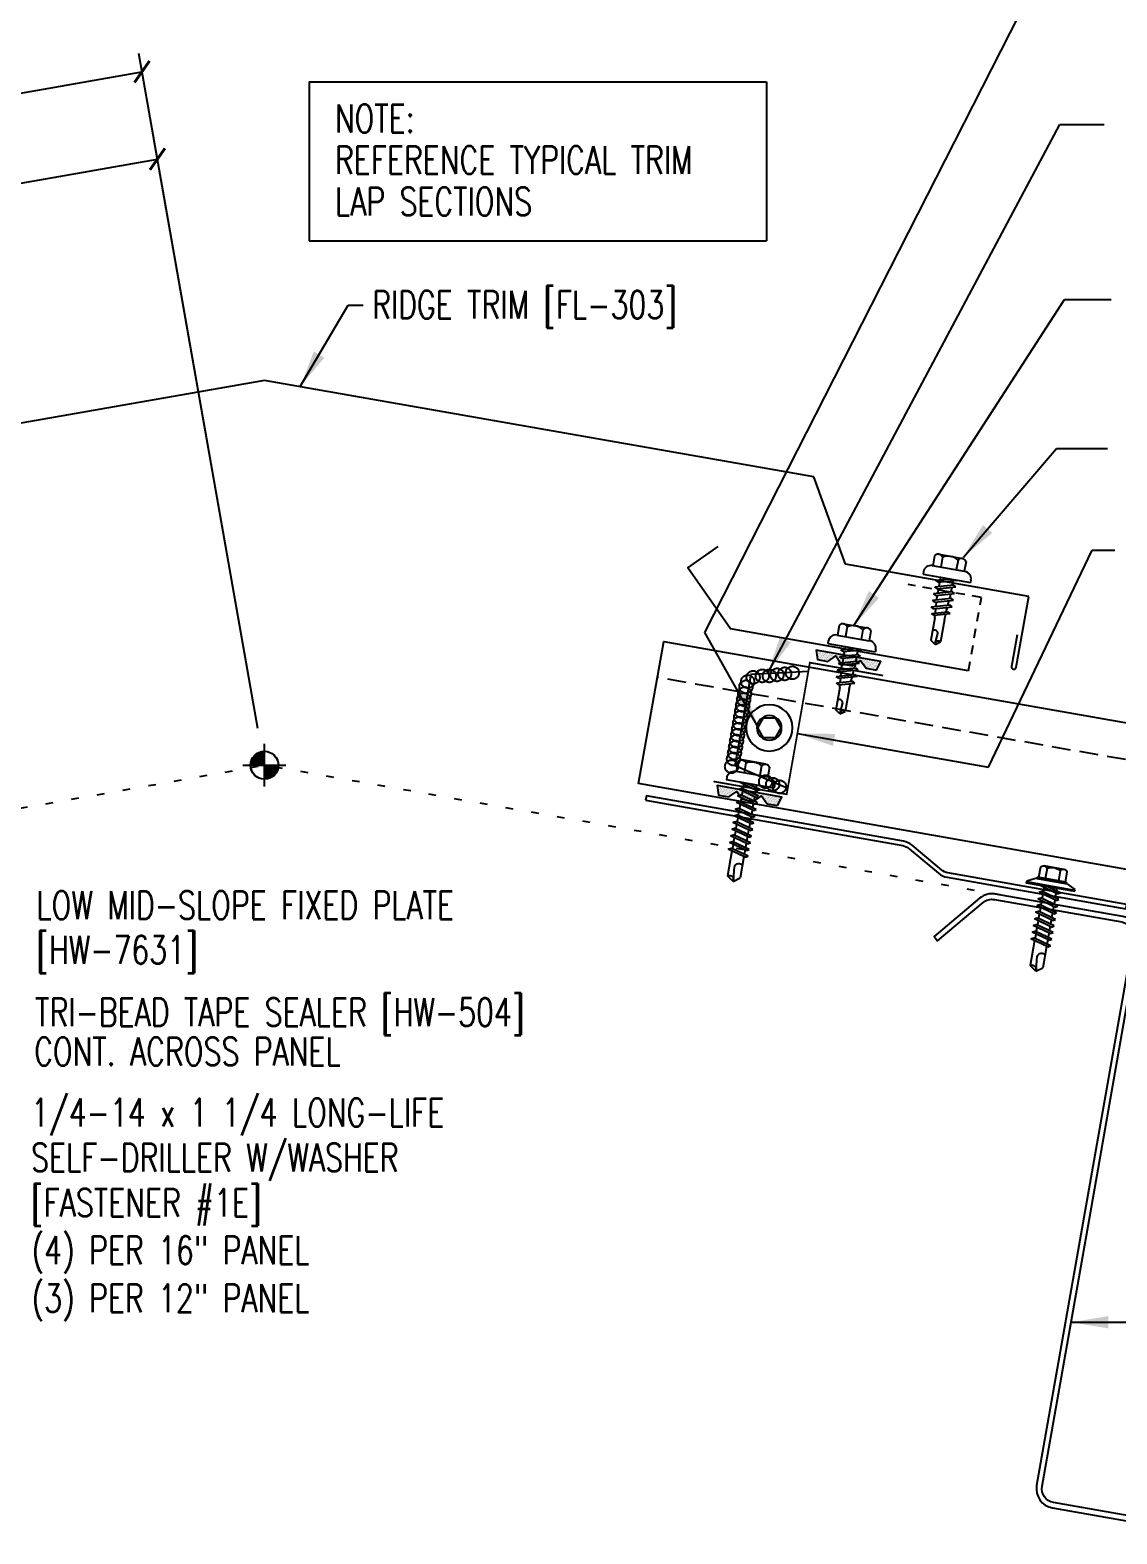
# Model space of a CAD drawing. Header units: inches. Extents: x -2 to 189, y 14 to 99.
# Drawn here: x 20.01 to 34.63, y 13.7 to 33.94 of the extents above; entities that cross this region are included whole.
import ezdxf

# ---------------------------------------------------------------- set-up
doc = ezdxf.new("R2010")
doc.units = ezdxf.units.IN
doc.header["$MEASUREMENT"] = 0
for name, pattern in [('CENTER2', [1.125, 0.75, -0.125, 0.125, -0.125]), ('DASH2', [0.1875, 0.125, -0.0625]), ('DOT', [0.25, 0, -0.25]), ('HIDDEN2', [0.1875, 0.125, -0.0625])]:
    doc.linetypes.add(name, pattern=pattern)
for name, color, linetype in [('CLO', 3, 'Continuous'), ('DIM', 2, 'Continuous'), ('FASTENER', 9, 'Continuous'), ('PANEL', 11, 'Continuous'), ('PURLIN', 1, 'Continuous'), ('SEALANT', 253, 'CENTER2'), ('SECTION', 11, 'Continuous'), ('STLA', 12, 'Continuous'), ('TAPE', 8, 'Continuous'), ('TEXT', 2, 'Continuous'), ('TRIM', 6, 'Continuous')]:
    doc.layers.add(name, color=color, linetype=linetype)
doc.styles.add('TEXT1', font='ROMANS.shx', dxfattribs={"width": 0.75, "height": 0.375})
doc.dimstyles.new('DETAIL', dxfattribs={"dimscale": 4, "dimtxt": 0.375, "dimasz": 0.0625, "dimexe": 0.0625, "dimexo": 0.125, "dimgap": 0.0625, "dimtad": 1, "dimdec": 4, "dimzin": 3, "dimdsep": 46, "dimlunit": 4, "dimtxsty": 'TEXT1', "dimblk": 'ARCHTICK', "dimcen": 0.0625, "dimclrd": 7, "dimclre": 7, "dimclrt": 2, "dimadec": 0, "dimazin": 0, "dimtfac": 0.59375, "dimtdec": 4, "dimtmove": 0, "dimatfit": 3, "dimfxl": 0, "dimfrac": 2, "dimtolj": 1, "dimtzin": 3, "dimarcsym": 0})
doc.dimstyles.new('DETAIL$7', dxfattribs={"dimscale": 4, "dimtxt": 0.375, "dimasz": 0.125, "dimexe": 0.0625, "dimexo": 0.125, "dimgap": 0.0625, "dimtad": 1, "dimdec": 4, "dimzin": 3, "dimdsep": 46, "dimlunit": 4, "dimtxsty": 'TEXT1', "dimblk": 'ARCHTICK', "dimcen": 0.0625, "dimclrd": 7, "dimclre": 7, "dimclrt": 2, "dimadec": 0, "dimazin": 0, "dimtfac": 0.59375, "dimtdec": 4, "dimtmove": 0, "dimatfit": 3, "dimfxl": 0, "dimfrac": 2, "dimtolj": 1, "dimtzin": 3, "dimarcsym": 0})

# ---------------------------------------------------------------- blocks, each defined once
blk = doc.blocks.new('_ArchTick')
at = {"color": 0, "linetype": 'ByBlock', "const_width": 0.15}
blk.add_lwpolyline([(-0.5, -0.5), (0.5, 0.5)], dxfattribs=at)
blk = doc.blocks.new('*D16')
at = {"layer": 'DEFPOINTS', "color": 0}
for p in [(21.516, 33.376), (10.919, 24.457), (23.162, 24.046)]:
    blk.add_point(p, dxfattribs=at)
at = {"layer": 'DIM', "color": 7, "lineweight": -2}
for p, q in [((23.075, 24.538), (21.473, 33.622)), ((9.713, 31.295), (21.516, 33.376)), ((10.832, 24.949), (9.669, 31.541))]:
    blk.add_line(p, q, dxfattribs=at)
at = {"layer": 'DIM', "color": 7, "lineweight": -2, "xscale": 0.25, "yscale": 0.25, "zscale": 0.25}
for p, rotation in [((21.516, 33.376), 10), ((9.713, 31.295), 190)]:
    blk.add_blockref('_ArchTick', p, dxfattribs=dict(at, rotation=rotation))
at = {"layer": 'DIM', "color": 2, "insert": (15.532, 32.802), "char_height": 0.375, "attachment_point": 5, "rotation": 10, "style": 'TEXT1'}
blk.add_mtext('\\A1;12"', dxfattribs=at)
blk = doc.blocks.new('*D17')
at = {"layer": 'DEFPOINTS', "color": 0}
for p in [(21.724, 32.201), (17.791, 25.711), (23.162, 24.046)]:
    blk.add_point(p, dxfattribs=at)
at = {"layer": 'DIM', "color": 7, "lineweight": -2}
for p, q in [((23.075, 24.538), (21.68, 32.447)), ((16.8, 31.332), (21.724, 32.201)), ((17.704, 26.203), (16.756, 31.579))]:
    blk.add_line(p, q, dxfattribs=at)
at = {"layer": 'DIM', "color": 7, "lineweight": -2, "xscale": 0.25, "yscale": 0.25, "zscale": 0.25}
for p, rotation in [((21.724, 32.201), 10), ((16.8, 31.332), 190)]:
    blk.add_blockref('_ArchTick', p, dxfattribs=dict(at, rotation=rotation))
at = {"layer": 'DIM', "color": 2, "insert": (19.18, 32.233), "char_height": 0.375, "attachment_point": 5, "rotation": 10, "style": 'TEXT1'}
blk.add_mtext('\\A1;5"', dxfattribs=at)
blk = doc.blocks.new('A$C23AA14D5')
at = {"layer": 'CLO', "const_width": 0.0239}
blk.add_lwpolyline([(2.284, 0.187), (1.299, 0.014), (0.987, 1.785), (0.002, 1.611)], dxfattribs=at)
at = {"layer": 'CLO'}
blk.add_lwpolyline([(1.285, 0.094), (1.993, 0.397), (1.776, 1.628), (1.007, 1.67)], dxfattribs=at)
blk = doc.blocks.new('*X7')
at = {"color": 0}
for p, q in [((-0.434, 0.135), (-0.434, 0.135)), ((-0.434, 0.123), (-0.434, 0.123)), ((-0.422, 0.141), (-0.422, 0.141)), ((-0.422, 0.129), (-0.422, 0.129)), ((-0.422, 0.117), (-0.422, 0.117)), ((-0.422, 0.105), (-0.422, 0.105)), ((-0.422, 0.094), (-0.422, 0.094)), ((-0.422, 0.082), (-0.422, 0.082)), ((-0.41, 0.135), (-0.41, 0.135)), ((-0.41, 0.123), (-0.41, 0.123)), ((-0.41, 0.111), (-0.41, 0.111)), ((-0.41, 0.1), (-0.41, 0.1)), ((-0.41, 0.088), (-0.41, 0.088)), ((-0.41, 0.076), (-0.41, 0.076)), ((-0.41, 0.064), (-0.41, 0.064)), ((-0.41, 0.053), (-0.41, 0.053)), ((-0.41, 0.041), (-0.41, 0.041)), ((-0.398, 0.141), (-0.398, 0.141)), ((-0.398, 0.129), (-0.398, 0.129)), ((-0.398, 0.117), (-0.398, 0.117)), ((-0.398, 0.105), (-0.398, 0.105)), ((-0.398, 0.094), (-0.398, 0.094)), ((-0.398, 0.082), (-0.398, 0.082)), ((-0.398, 0.07), (-0.398, 0.07)), ((-0.398, 0.059), (-0.398, 0.059)), ((-0.398, 0.047), (-0.398, 0.047)), ((-0.398, 0.035), (-0.398, 0.035)), ((-0.398, 0.023), (-0.398, 0.023)), ((-0.387, 0.135), (-0.387, 0.135)), ((-0.387, 0.123), (-0.387, 0.123)), ((-0.387, 0.111), (-0.387, 0.111)), ((-0.387, 0.1), (-0.387, 0.1)), ((-0.387, 0.088), (-0.387, 0.088)), ((-0.387, 0.076), (-0.387, 0.076)), ((-0.387, 0.064), (-0.387, 0.064)), ((-0.387, 0.053), (-0.387, 0.053)), ((-0.387, 0.041), (-0.387, 0.041)), ((-0.387, 0.029), (-0.387, 0.029)), ((-0.375, 0.141), (-0.375, 0.141)), ((-0.375, 0.129), (-0.375, 0.129)), ((-0.375, 0.117), (-0.375, 0.117)), ((-0.375, 0.105), (-0.375, 0.105)), ((-0.375, 0.094), (-0.375, 0.094)), ((-0.375, 0.082), (-0.375, 0.082)), ((-0.375, 0.07), (-0.375, 0.07)), ((-0.375, 0.059), (-0.375, 0.059)), ((-0.375, 0.047), (-0.375, 0.047)), ((-0.375, 0.035), (-0.375, 0.035)), ((-0.375, 0.023), (-0.375, 0.023)), ((-0.363, 0.135), (-0.363, 0.135)), ((-0.363, 0.123), (-0.363, 0.123)), ((-0.363, 0.111), (-0.363, 0.111)), ((-0.363, 0.1), (-0.363, 0.1)), ((-0.363, 0.088), (-0.363, 0.088)), ((-0.363, 0.076), (-0.363, 0.076)), ((-0.363, 0.064), (-0.363, 0.064)), ((-0.363, 0.053), (-0.363, 0.053)), ((-0.363, 0.041), (-0.363, 0.041)), ((-0.363, 0.029), (-0.363, 0.029)), ((-0.352, 0.141), (-0.352, 0.141)), ((-0.352, 0.129), (-0.352, 0.129)), ((-0.352, 0.117), (-0.352, 0.117)), ((-0.352, 0.105), (-0.352, 0.105)), ((-0.352, 0.094), (-0.352, 0.094)), ((-0.352, 0.082), (-0.352, 0.082)), ((-0.352, 0.07), (-0.352, 0.07)), ((-0.352, 0.059), (-0.352, 0.059)), ((-0.352, 0.047), (-0.352, 0.047)), ((-0.352, 0.035), (-0.352, 0.035)), ((-0.352, 0.023), (-0.352, 0.023)), ((-0.34, 0.135), (-0.34, 0.135)), ((-0.34, 0.123), (-0.34, 0.123)), ((-0.34, 0.111), (-0.34, 0.111)), ((-0.34, 0.1), (-0.34, 0.1)), ((-0.34, 0.088), (-0.34, 0.088)), ((-0.34, 0.076), (-0.34, 0.076)), ((-0.34, 0.064), (-0.34, 0.064)), ((-0.34, 0.053), (-0.34, 0.053)), ((-0.34, 0.041), (-0.34, 0.041)), ((-0.34, 0.029), (-0.34, 0.029)), ((-0.328, 0.141), (-0.328, 0.141)), ((-0.328, 0.129), (-0.328, 0.129)), ((-0.328, 0.117), (-0.328, 0.117)), ((-0.328, 0.105), (-0.328, 0.105)), ((-0.328, 0.094), (-0.328, 0.094)), ((-0.328, 0.082), (-0.328, 0.082)), ((-0.328, 0.07), (-0.328, 0.07)), ((-0.328, 0.059), (-0.328, 0.059)), ((-0.328, 0.047), (-0.328, 0.047)), ((-0.328, 0.035), (-0.328, 0.035)), ((-0.328, 0.023), (-0.328, 0.023)), ((-0.316, 0.135), (-0.316, 0.135)), ((-0.316, 0.123), (-0.316, 0.123)), ((-0.316, 0.111), (-0.316, 0.111)), ((-0.316, 0.1), (-0.316, 0.1)), ((-0.316, 0.088), (-0.316, 0.088)), ((-0.316, 0.076), (-0.316, 0.076)), ((-0.316, 0.064), (-0.316, 0.064)), ((-0.316, 0.053), (-0.316, 0.053)), ((-0.316, 0.041), (-0.316, 0.041)), ((-0.316, 0.029), (-0.316, 0.029)), ((-0.305, 0.141), (-0.305, 0.141)), ((-0.305, 0.129), (-0.305, 0.129)), ((-0.305, 0.117), (-0.305, 0.117)), ((-0.305, 0.105), (-0.305, 0.105)), ((-0.305, 0.094), (-0.305, 0.094)), ((-0.305, 0.082), (-0.305, 0.082)), ((-0.305, 0.07), (-0.305, 0.07)), ((-0.305, 0.059), (-0.305, 0.059)), ((-0.305, 0.047), (-0.305, 0.047)), ((-0.305, 0.035), (-0.305, 0.035)), ((-0.305, 0.023), (-0.305, 0.023)), ((-0.293, 0.135), (-0.293, 0.135)), ((-0.293, 0.123), (-0.293, 0.123)), ((-0.293, 0.111), (-0.293, 0.111)), ((-0.293, 0.1), (-0.293, 0.1)), ((-0.293, 0.088), (-0.293, 0.088)), ((-0.293, 0.076), (-0.293, 0.076)), ((-0.293, 0.064), (-0.293, 0.064)), ((-0.293, 0.053), (-0.293, 0.053)), ((-0.293, 0.041), (-0.293, 0.041)), ((-0.293, 0.029), (-0.293, 0.029)), ((-0.281, 0.141), (-0.281, 0.141)), ((-0.281, 0.129), (-0.281, 0.129)), ((-0.281, 0.117), (-0.281, 0.117)), ((-0.281, 0.105), (-0.281, 0.105)), ((-0.281, 0.094), (-0.281, 0.094)), ((-0.281, 0.082), (-0.281, 0.082)), ((-0.281, 0.07), (-0.281, 0.07)), ((-0.281, 0.059), (-0.281, 0.059)), ((-0.281, 0.047), (-0.281, 0.047)), ((-0.281, 0.035), (-0.281, 0.035)), ((-0.281, 0.023), (-0.281, 0.023)), ((-0.27, 0.135), (-0.27, 0.135)), ((-0.27, 0.123), (-0.27, 0.123)), ((-0.27, 0.111), (-0.27, 0.111)), ((-0.27, 0.1), (-0.27, 0.1)), ((-0.27, 0.088), (-0.27, 0.088)), ((-0.27, 0.076), (-0.27, 0.076)), ((-0.27, 0.064), (-0.27, 0.064)), ((-0.27, 0.053), (-0.27, 0.053)), ((-0.27, 0.041), (-0.27, 0.041)), ((-0.27, 0.029), (-0.27, 0.029)), ((-0.258, 0.141), (-0.258, 0.141)), ((-0.258, 0.129), (-0.258, 0.129)), ((-0.258, 0.117), (-0.258, 0.117)), ((-0.258, 0.105), (-0.258, 0.105)), ((-0.258, 0.094), (-0.258, 0.094)), ((-0.258, 0.082), (-0.258, 0.082)), ((-0.258, 0.07), (-0.258, 0.07)), ((-0.258, 0.059), (-0.258, 0.059)), ((-0.258, 0.047), (-0.258, 0.047)), ((-0.258, 0.035), (-0.258, 0.035)), ((-0.258, 0.023), (-0.258, 0.023)), ((-0.246, 0.135), (-0.246, 0.135)), ((-0.246, 0.123), (-0.246, 0.123)), ((-0.246, 0.111), (-0.246, 0.111)), ((-0.246, 0.1), (-0.246, 0.1)), ((-0.246, 0.088), (-0.246, 0.088)), ((-0.246, 0.076), (-0.246, 0.076)), ((-0.246, 0.064), (-0.246, 0.064)), ((-0.246, 0.053), (-0.246, 0.053)), ((-0.246, 0.041), (-0.246, 0.041)), ((-0.234, 0.141), (-0.234, 0.141)), ((-0.234, 0.129), (-0.234, 0.129)), ((-0.234, 0.117), (-0.234, 0.117)), ((-0.234, 0.105), (-0.234, 0.105)), ((-0.234, 0.094), (-0.234, 0.094)), ((-0.234, 0.082), (-0.234, 0.082)), ((-0.234, 0.07), (-0.234, 0.07)), ((-0.234, 0.059), (-0.234, 0.059)), ((-0.234, 0.047), (-0.234, 0.047)), ((-0.223, 0.135), (-0.223, 0.135)), ((-0.223, 0.123), (-0.223, 0.123)), ((-0.223, 0.111), (-0.223, 0.111)), ((-0.223, 0.1), (-0.223, 0.1)), ((-0.223, 0.088), (-0.223, 0.088)), ((-0.223, 0.076), (-0.223, 0.076)), ((-0.223, 0.064), (-0.223, 0.064)), ((-0.211, 0.141), (-0.211, 0.141)), ((-0.211, 0.129), (-0.211, 0.129)), ((-0.211, 0.117), (-0.211, 0.117)), ((-0.211, 0.105), (-0.211, 0.105)), ((-0.211, 0.094), (-0.211, 0.094)), ((-0.211, 0.082), (-0.211, 0.082)), ((-0.211, 0.07), (-0.211, 0.07)), ((-0.199, 0.135), (-0.199, 0.135)), ((-0.199, 0.123), (-0.199, 0.123)), ((-0.199, 0.111), (-0.199, 0.111)), ((-0.199, 0.1), (-0.199, 0.1)), ((-0.199, 0.088), (-0.199, 0.088)), ((-0.188, 0.141), (-0.188, 0.141)), ((-0.188, 0.129), (-0.188, 0.129)), ((-0.188, 0.117), (-0.188, 0.117)), ((-0.188, 0.105), (-0.188, 0.105)), ((-0.188, 0.094), (-0.188, 0.094)), ((-0.176, 0.135), (-0.176, 0.135)), ((-0.176, 0.123), (-0.176, 0.123)), ((-0.176, 0.111), (-0.176, 0.111)), ((-0.164, 0.141), (-0.164, 0.141)), ((-0.164, 0.129), (-0.164, 0.129)), ((-0.164, 0.117), (-0.164, 0.117)), ((-0.164, 0.105), (-0.164, 0.105)), ((-0.152, 0.135), (-0.152, 0.135)), ((-0.152, 0.123), (-0.152, 0.123)), ((-0.152, 0.111), (-0.152, 0.111)), ((-0.152, 0.1), (-0.152, 0.1)), ((-0.141, 0.141), (-0.141, 0.141)), ((-0.141, 0.129), (-0.141, 0.129)), ((-0.141, 0.117), (-0.141, 0.117)), ((-0.141, 0.105), (-0.141, 0.105)), ((-0.141, 0.094), (-0.141, 0.094)), ((-0.141, 0.082), (-0.141, 0.082)), ((-0.129, 0.135), (-0.129, 0.135)), ((-0.129, 0.123), (-0.129, 0.123)), ((-0.129, 0.111), (-0.129, 0.111)), ((-0.129, 0.1), (-0.129, 0.1)), ((-0.129, 0.088), (-0.129, 0.088)), ((-0.129, 0.076), (-0.129, 0.076)), ((-0.117, 0.141), (-0.117, 0.141)), ((-0.117, 0.129), (-0.117, 0.129)), ((-0.117, 0.117), (-0.117, 0.117)), ((-0.117, 0.105), (-0.117, 0.105)), ((-0.117, 0.094), (-0.117, 0.094)), ((-0.117, 0.082), (-0.117, 0.082)), ((-0.117, 0.07), (-0.117, 0.07)), ((-0.117, 0.059), (-0.117, 0.059)), ((-0.105, 0.135), (-0.105, 0.135)), ((-0.105, 0.123), (-0.105, 0.123)), ((-0.105, 0.111), (-0.105, 0.111)), ((-0.105, 0.1), (-0.105, 0.1)), ((-0.105, 0.088), (-0.105, 0.088)), ((-0.105, 0.076), (-0.105, 0.076)), ((-0.105, 0.064), (-0.105, 0.064)), ((-0.105, 0.053), (-0.105, 0.053)), ((-0.094, 0.141), (-0.094, 0.141)), ((-0.094, 0.129), (-0.094, 0.129)), ((-0.094, 0.117), (-0.094, 0.117)), ((-0.094, 0.105), (-0.094, 0.105)), ((-0.094, 0.094), (-0.094, 0.094)), ((-0.094, 0.082), (-0.094, 0.082)), ((-0.094, 0.07), (-0.094, 0.07)), ((-0.094, 0.059), (-0.094, 0.059)), ((-0.094, 0.047), (-0.094, 0.047)), ((-0.094, 0.035), (-0.094, 0.035)), ((-0.082, 0.135), (-0.082, 0.135)), ((-0.082, 0.123), (-0.082, 0.123)), ((-0.082, 0.111), (-0.082, 0.111)), ((-0.082, 0.1), (-0.082, 0.1)), ((-0.082, 0.088), (-0.082, 0.088)), ((-0.082, 0.076), (-0.082, 0.076)), ((-0.082, 0.064), (-0.082, 0.064)), ((-0.082, 0.053), (-0.082, 0.053)), ((-0.082, 0.041), (-0.082, 0.041)), ((-0.082, 0.029), (-0.082, 0.029)), ((-0.07, 0.141), (-0.07, 0.141)), ((-0.07, 0.129), (-0.07, 0.129)), ((-0.07, 0.117), (-0.07, 0.117)), ((-0.07, 0.105), (-0.07, 0.105)), ((-0.07, 0.094), (-0.07, 0.094)), ((-0.07, 0.082), (-0.07, 0.082)), ((-0.07, 0.07), (-0.07, 0.07)), ((-0.07, 0.059), (-0.07, 0.059)), ((-0.07, 0.047), (-0.07, 0.047)), ((-0.07, 0.035), (-0.07, 0.035)), ((-0.07, 0.023), (-0.07, 0.023)), ((-0.059, 0.135), (-0.059, 0.135)), ((-0.059, 0.123), (-0.059, 0.123)), ((-0.059, 0.111), (-0.059, 0.111)), ((-0.059, 0.1), (-0.059, 0.1)), ((-0.059, 0.088), (-0.059, 0.088)), ((-0.059, 0.076), (-0.059, 0.076)), ((-0.059, 0.064), (-0.059, 0.064)), ((-0.059, 0.053), (-0.059, 0.053)), ((-0.059, 0.041), (-0.059, 0.041)), ((-0.059, 0.029), (-0.059, 0.029)), ((-0.047, 0.141), (-0.047, 0.141)), ((-0.047, 0.129), (-0.047, 0.129)), ((-0.047, 0.117), (-0.047, 0.117)), ((-0.047, 0.105), (-0.047, 0.105)), ((-0.047, 0.094), (-0.047, 0.094)), ((-0.047, 0.082), (-0.047, 0.082)), ((-0.047, 0.07), (-0.047, 0.07)), ((-0.047, 0.059), (-0.047, 0.059)), ((-0.047, 0.047), (-0.047, 0.047)), ((-0.047, 0.035), (-0.047, 0.035)), ((-0.047, 0.023), (-0.047, 0.023)), ((-0.035, 0.135), (-0.035, 0.135)), ((-0.035, 0.123), (-0.035, 0.123)), ((-0.035, 0.111), (-0.035, 0.111)), ((-0.035, 0.1), (-0.035, 0.1)), ((-0.035, 0.088), (-0.035, 0.088)), ((-0.035, 0.076), (-0.035, 0.076)), ((-0.035, 0.064), (-0.035, 0.064)), ((-0.035, 0.053), (-0.035, 0.053)), ((-0.035, 0.041), (-0.035, 0.041)), ((-0.035, 0.029), (-0.035, 0.029)), ((-0.023, 0.141), (-0.023, 0.141)), ((-0.023, 0.129), (-0.023, 0.129)), ((-0.023, 0.117), (-0.023, 0.117)), ((-0.023, 0.105), (-0.023, 0.105)), ((-0.023, 0.094), (-0.023, 0.094)), ((-0.023, 0.082), (-0.023, 0.082)), ((-0.023, 0.07), (-0.023, 0.07)), ((-0.023, 0.059), (-0.023, 0.059)), ((-0.023, 0.047), (-0.023, 0.047)), ((-0.023, 0.035), (-0.023, 0.035)), ((-0.023, 0.023), (-0.023, 0.023)), ((-0.012, 0.135), (-0.012, 0.135)), ((-0.012, 0.123), (-0.012, 0.123)), ((-0.012, 0.111), (-0.012, 0.111)), ((-0.012, 0.1), (-0.012, 0.1)), ((-0.012, 0.088), (-0.012, 0.088)), ((-0.012, 0.076), (-0.012, 0.076)), ((-0.012, 0.064), (-0.012, 0.064)), ((-0.012, 0.053), (-0.012, 0.053)), ((-0.012, 0.041), (-0.012, 0.041)), ((-0.012, 0.029), (-0.012, 0.029)), ((0, 0.141), (0, 0.141)), ((0, 0.129), (0, 0.129)), ((0, 0.117), (0, 0.117)), ((0, 0.105), (0, 0.105)), ((0, 0.094), (0, 0.094)), ((0, 0.082), (0, 0.082)), ((0, 0.07), (0, 0.07)), ((0, 0.059), (0, 0.059)), ((0, 0.047), (0, 0.047)), ((0, 0.035), (0, 0.035)), ((0, 0.023), (0, 0.023)), ((0.012, 0.135), (0.012, 0.135)), ((0.012, 0.123), (0.012, 0.123)), ((0.012, 0.111), (0.012, 0.111)), ((0.012, 0.1), (0.012, 0.1)), ((0.012, 0.088), (0.012, 0.088)), ((0.012, 0.076), (0.012, 0.076)), ((0.012, 0.064), (0.012, 0.064)), ((0.012, 0.053), (0.012, 0.053)), ((0.012, 0.041), (0.012, 0.041)), ((0.012, 0.029), (0.012, 0.029)), ((0.023, 0.141), (0.023, 0.141)), ((0.023, 0.129), (0.023, 0.129)), ((0.023, 0.117), (0.023, 0.117)), ((0.023, 0.105), (0.023, 0.105)), ((0.023, 0.094), (0.023, 0.094)), ((0.023, 0.082), (0.023, 0.082)), ((0.023, 0.07), (0.023, 0.07)), ((0.023, 0.059), (0.023, 0.059)), ((0.023, 0.047), (0.023, 0.047)), ((0.023, 0.035), (0.023, 0.035)), ((0.023, 0.023), (0.023, 0.023)), ((0.035, 0.135), (0.035, 0.135)), ((0.035, 0.123), (0.035, 0.123)), ((0.035, 0.111), (0.035, 0.111)), ((0.035, 0.1), (0.035, 0.1)), ((0.035, 0.088), (0.035, 0.088)), ((0.035, 0.076), (0.035, 0.076)), ((0.035, 0.064), (0.035, 0.064)), ((0.035, 0.053), (0.035, 0.053)), ((0.035, 0.041), (0.035, 0.041)), ((0.035, 0.029), (0.035, 0.029)), ((0.047, 0.141), (0.047, 0.141)), ((0.047, 0.129), (0.047, 0.129)), ((0.047, 0.117), (0.047, 0.117)), ((0.047, 0.105), (0.047, 0.105)), ((0.047, 0.094), (0.047, 0.094)), ((0.047, 0.082), (0.047, 0.082)), ((0.047, 0.07), (0.047, 0.07)), ((0.047, 0.059), (0.047, 0.059)), ((0.047, 0.047), (0.047, 0.047)), ((0.047, 0.035), (0.047, 0.035)), ((0.047, 0.023), (0.047, 0.023)), ((0.059, 0.135), (0.059, 0.135)), ((0.059, 0.123), (0.059, 0.123)), ((0.059, 0.111), (0.059, 0.111)), ((0.059, 0.1), (0.059, 0.1)), ((0.059, 0.088), (0.059, 0.088)), ((0.059, 0.076), (0.059, 0.076)), ((0.059, 0.064), (0.059, 0.064)), ((0.059, 0.053), (0.059, 0.053)), ((0.059, 0.041), (0.059, 0.041)), ((0.059, 0.029), (0.059, 0.029)), ((0.07, 0.141), (0.07, 0.141)), ((0.07, 0.129), (0.07, 0.129)), ((0.07, 0.117), (0.07, 0.117)), ((0.07, 0.105), (0.07, 0.105)), ((0.07, 0.094), (0.07, 0.094)), ((0.07, 0.082), (0.07, 0.082)), ((0.07, 0.07), (0.07, 0.07)), ((0.07, 0.059), (0.07, 0.059)), ((0.07, 0.047), (0.07, 0.047)), ((0.07, 0.035), (0.07, 0.035)), ((0.07, 0.023), (0.07, 0.023)), ((0.082, 0.135), (0.082, 0.135)), ((0.082, 0.123), (0.082, 0.123)), ((0.082, 0.111), (0.082, 0.111)), ((0.082, 0.1), (0.082, 0.1)), ((0.082, 0.088), (0.082, 0.088)), ((0.082, 0.076), (0.082, 0.076)), ((0.082, 0.064), (0.082, 0.064)), ((0.082, 0.053), (0.082, 0.053)), ((0.082, 0.041), (0.082, 0.041)), ((0.082, 0.029), (0.082, 0.029)), ((0.094, 0.141), (0.094, 0.141)), ((0.094, 0.129), (0.094, 0.129)), ((0.094, 0.117), (0.094, 0.117)), ((0.094, 0.105), (0.094, 0.105)), ((0.094, 0.094), (0.094, 0.094)), ((0.094, 0.082), (0.094, 0.082)), ((0.094, 0.07), (0.094, 0.07)), ((0.094, 0.059), (0.094, 0.059)), ((0.094, 0.047), (0.094, 0.047)), ((0.094, 0.035), (0.094, 0.035)), ((0.105, 0.135), (0.105, 0.135)), ((0.105, 0.123), (0.105, 0.123)), ((0.105, 0.111), (0.105, 0.111)), ((0.105, 0.1), (0.105, 0.1)), ((0.105, 0.088), (0.105, 0.088)), ((0.105, 0.076), (0.105, 0.076)), ((0.105, 0.064), (0.105, 0.064)), ((0.105, 0.053), (0.105, 0.053)), ((0.117, 0.141), (0.117, 0.141)), ((0.117, 0.129), (0.117, 0.129)), ((0.117, 0.117), (0.117, 0.117)), ((0.117, 0.105), (0.117, 0.105)), ((0.117, 0.094), (0.117, 0.094)), ((0.117, 0.082), (0.117, 0.082)), ((0.117, 0.07), (0.117, 0.07)), ((0.117, 0.059), (0.117, 0.059)), ((0.129, 0.135), (0.129, 0.135)), ((0.129, 0.123), (0.129, 0.123)), ((0.129, 0.111), (0.129, 0.111)), ((0.129, 0.1), (0.129, 0.1)), ((0.129, 0.088), (0.129, 0.088)), ((0.129, 0.076), (0.129, 0.076)), ((0.141, 0.141), (0.141, 0.141)), ((0.141, 0.129), (0.141, 0.129)), ((0.141, 0.117), (0.141, 0.117)), ((0.141, 0.105), (0.141, 0.105)), ((0.141, 0.094), (0.141, 0.094)), ((0.141, 0.082), (0.141, 0.082)), ((0.152, 0.135), (0.152, 0.135)), ((0.152, 0.123), (0.152, 0.123)), ((0.152, 0.111), (0.152, 0.111)), ((0.152, 0.1), (0.152, 0.1)), ((0.164, 0.141), (0.164, 0.141)), ((0.164, 0.129), (0.164, 0.129)), ((0.164, 0.117), (0.164, 0.117)), ((0.164, 0.105), (0.164, 0.105)), ((0.176, 0.135), (0.176, 0.135)), ((0.176, 0.123), (0.176, 0.123)), ((0.176, 0.111), (0.176, 0.111)), ((0.188, 0.141), (0.188, 0.141)), ((0.188, 0.129), (0.188, 0.129)), ((0.188, 0.117), (0.188, 0.117)), ((0.188, 0.105), (0.188, 0.105)), ((0.188, 0.094), (0.188, 0.094)), ((0.199, 0.135), (0.199, 0.135)), ((0.199, 0.123), (0.199, 0.123)), ((0.199, 0.111), (0.199, 0.111)), ((0.199, 0.1), (0.199, 0.1)), ((0.199, 0.088), (0.199, 0.088)), ((0.211, 0.141), (0.211, 0.141)), ((0.211, 0.129), (0.211, 0.129)), ((0.211, 0.117), (0.211, 0.117)), ((0.211, 0.105), (0.211, 0.105)), ((0.211, 0.094), (0.211, 0.094)), ((0.211, 0.082), (0.211, 0.082)), ((0.211, 0.07), (0.211, 0.07)), ((0.223, 0.135), (0.223, 0.135)), ((0.223, 0.123), (0.223, 0.123)), ((0.223, 0.111), (0.223, 0.111)), ((0.223, 0.1), (0.223, 0.1)), ((0.223, 0.088), (0.223, 0.088)), ((0.223, 0.076), (0.223, 0.076)), ((0.223, 0.064), (0.223, 0.064)), ((0.234, 0.141), (0.234, 0.141)), ((0.234, 0.129), (0.234, 0.129)), ((0.234, 0.117), (0.234, 0.117)), ((0.234, 0.105), (0.234, 0.105)), ((0.234, 0.094), (0.234, 0.094)), ((0.234, 0.082), (0.234, 0.082)), ((0.234, 0.07), (0.234, 0.07)), ((0.234, 0.059), (0.234, 0.059)), ((0.234, 0.047), (0.234, 0.047)), ((0.246, 0.135), (0.246, 0.135)), ((0.246, 0.123), (0.246, 0.123)), ((0.246, 0.111), (0.246, 0.111)), ((0.246, 0.1), (0.246, 0.1)), ((0.246, 0.088), (0.246, 0.088)), ((0.246, 0.076), (0.246, 0.076)), ((0.246, 0.064), (0.246, 0.064)), ((0.246, 0.053), (0.246, 0.053)), ((0.246, 0.041), (0.246, 0.041)), ((0.258, 0.141), (0.258, 0.141)), ((0.258, 0.129), (0.258, 0.129)), ((0.258, 0.117), (0.258, 0.117)), ((0.258, 0.105), (0.258, 0.105)), ((0.258, 0.094), (0.258, 0.094)), ((0.258, 0.082), (0.258, 0.082)), ((0.258, 0.07), (0.258, 0.07)), ((0.258, 0.059), (0.258, 0.059)), ((0.258, 0.047), (0.258, 0.047)), ((0.258, 0.035), (0.258, 0.035)), ((0.258, 0.023), (0.258, 0.023)), ((0.27, 0.135), (0.27, 0.135)), ((0.27, 0.123), (0.27, 0.123)), ((0.27, 0.111), (0.27, 0.111)), ((0.27, 0.1), (0.27, 0.1)), ((0.27, 0.088), (0.27, 0.088)), ((0.27, 0.076), (0.27, 0.076)), ((0.27, 0.064), (0.27, 0.064)), ((0.27, 0.053), (0.27, 0.053)), ((0.27, 0.041), (0.27, 0.041)), ((0.27, 0.029), (0.27, 0.029)), ((0.281, 0.141), (0.281, 0.141)), ((0.281, 0.129), (0.281, 0.129)), ((0.281, 0.117), (0.281, 0.117)), ((0.281, 0.105), (0.281, 0.105)), ((0.281, 0.094), (0.281, 0.094)), ((0.281, 0.082), (0.281, 0.082)), ((0.281, 0.07), (0.281, 0.07)), ((0.281, 0.059), (0.281, 0.059)), ((0.281, 0.047), (0.281, 0.047)), ((0.281, 0.035), (0.281, 0.035)), ((0.281, 0.023), (0.281, 0.023)), ((0.293, 0.135), (0.293, 0.135)), ((0.293, 0.123), (0.293, 0.123)), ((0.293, 0.111), (0.293, 0.111)), ((0.293, 0.1), (0.293, 0.1)), ((0.293, 0.088), (0.293, 0.088)), ((0.293, 0.076), (0.293, 0.076)), ((0.293, 0.064), (0.293, 0.064)), ((0.293, 0.053), (0.293, 0.053)), ((0.293, 0.041), (0.293, 0.041)), ((0.293, 0.029), (0.293, 0.029)), ((0.305, 0.141), (0.305, 0.141)), ((0.305, 0.129), (0.305, 0.129)), ((0.305, 0.117), (0.305, 0.117)), ((0.305, 0.105), (0.305, 0.105)), ((0.305, 0.094), (0.305, 0.094)), ((0.305, 0.082), (0.305, 0.082)), ((0.305, 0.07), (0.305, 0.07)), ((0.305, 0.059), (0.305, 0.059)), ((0.305, 0.047), (0.305, 0.047)), ((0.305, 0.035), (0.305, 0.035)), ((0.305, 0.023), (0.305, 0.023)), ((0.316, 0.135), (0.316, 0.135)), ((0.316, 0.123), (0.316, 0.123)), ((0.316, 0.111), (0.316, 0.111)), ((0.316, 0.1), (0.316, 0.1)), ((0.316, 0.088), (0.316, 0.088)), ((0.316, 0.076), (0.316, 0.076)), ((0.316, 0.064), (0.316, 0.064)), ((0.316, 0.053), (0.316, 0.053)), ((0.316, 0.041), (0.316, 0.041)), ((0.316, 0.029), (0.316, 0.029)), ((0.328, 0.141), (0.328, 0.141)), ((0.328, 0.129), (0.328, 0.129)), ((0.328, 0.117), (0.328, 0.117)), ((0.328, 0.105), (0.328, 0.105)), ((0.328, 0.094), (0.328, 0.094)), ((0.328, 0.082), (0.328, 0.082)), ((0.328, 0.07), (0.328, 0.07)), ((0.328, 0.059), (0.328, 0.059)), ((0.328, 0.047), (0.328, 0.047)), ((0.328, 0.035), (0.328, 0.035)), ((0.328, 0.023), (0.328, 0.023)), ((0.34, 0.135), (0.34, 0.135)), ((0.34, 0.123), (0.34, 0.123)), ((0.34, 0.111), (0.34, 0.111)), ((0.34, 0.1), (0.34, 0.1)), ((0.34, 0.088), (0.34, 0.088)), ((0.34, 0.076), (0.34, 0.076)), ((0.34, 0.064), (0.34, 0.064)), ((0.34, 0.053), (0.34, 0.053)), ((0.34, 0.041), (0.34, 0.041)), ((0.34, 0.029), (0.34, 0.029)), ((0.352, 0.141), (0.352, 0.141)), ((0.352, 0.129), (0.352, 0.129)), ((0.352, 0.117), (0.352, 0.117)), ((0.352, 0.105), (0.352, 0.105)), ((0.352, 0.094), (0.352, 0.094)), ((0.352, 0.082), (0.352, 0.082)), ((0.352, 0.07), (0.352, 0.07)), ((0.352, 0.059), (0.352, 0.059)), ((0.352, 0.047), (0.352, 0.047)), ((0.352, 0.035), (0.352, 0.035)), ((0.352, 0.023), (0.352, 0.023)), ((0.363, 0.135), (0.363, 0.135)), ((0.363, 0.123), (0.363, 0.123)), ((0.363, 0.111), (0.363, 0.111)), ((0.363, 0.1), (0.363, 0.1)), ((0.363, 0.088), (0.363, 0.088)), ((0.363, 0.076), (0.363, 0.076)), ((0.363, 0.064), (0.363, 0.064)), ((0.363, 0.053), (0.363, 0.053)), ((0.363, 0.041), (0.363, 0.041)), ((0.363, 0.029), (0.363, 0.029)), ((0.375, 0.141), (0.375, 0.141)), ((0.375, 0.129), (0.375, 0.129)), ((0.375, 0.117), (0.375, 0.117)), ((0.375, 0.105), (0.375, 0.105)), ((0.375, 0.094), (0.375, 0.094)), ((0.375, 0.082), (0.375, 0.082)), ((0.375, 0.07), (0.375, 0.07)), ((0.375, 0.059), (0.375, 0.059)), ((0.375, 0.047), (0.375, 0.047)), ((0.375, 0.035), (0.375, 0.035)), ((0.375, 0.023), (0.375, 0.023)), ((0.387, 0.135), (0.387, 0.135)), ((0.387, 0.123), (0.387, 0.123)), ((0.387, 0.111), (0.387, 0.111)), ((0.387, 0.1), (0.387, 0.1)), ((0.387, 0.088), (0.387, 0.088)), ((0.387, 0.076), (0.387, 0.076)), ((0.387, 0.064), (0.387, 0.064)), ((0.387, 0.053), (0.387, 0.053)), ((0.387, 0.041), (0.387, 0.041)), ((0.387, 0.029), (0.387, 0.029)), ((0.398, 0.141), (0.398, 0.141)), ((0.398, 0.129), (0.398, 0.129)), ((0.398, 0.117), (0.398, 0.117)), ((0.398, 0.105), (0.398, 0.105)), ((0.398, 0.094), (0.398, 0.094)), ((0.398, 0.082), (0.398, 0.082)), ((0.398, 0.07), (0.398, 0.07)), ((0.398, 0.059), (0.398, 0.059)), ((0.398, 0.047), (0.398, 0.047)), ((0.398, 0.035), (0.398, 0.035)), ((0.398, 0.023), (0.398, 0.023)), ((0.41, 0.135), (0.41, 0.135)), ((0.41, 0.123), (0.41, 0.123)), ((0.41, 0.111), (0.41, 0.111)), ((0.41, 0.1), (0.41, 0.1)), ((0.41, 0.088), (0.41, 0.088)), ((0.41, 0.076), (0.41, 0.076)), ((0.41, 0.064), (0.41, 0.064)), ((0.41, 0.053), (0.41, 0.053)), ((0.41, 0.041), (0.41, 0.041)), ((0.422, 0.141), (0.422, 0.141)), ((0.422, 0.129), (0.422, 0.129)), ((0.422, 0.117), (0.422, 0.117)), ((0.422, 0.105), (0.422, 0.105)), ((0.422, 0.094), (0.422, 0.094)), ((0.422, 0.082), (0.422, 0.082)), ((0.434, 0.135), (0.434, 0.135)), ((0.434, 0.123), (0.434, 0.123))]:
    blk.add_line(p, q, dxfattribs=at)
blk = doc.blocks.new('MB_DBTAP')
at = {"layer": 'TAPE', "color": 9}
blk.add_lwpolyline([(-0.403, 0.018), (-0.442, 0.141), (0.442, 0.141), (0.403, 0.018), (0.26, 0.018), (0.17, 0.109), (0.079, 0.018), (0, 0.018), (-0.079, 0.018), (-0.17, 0.109), (-0.26, 0.018)], close=True, dxfattribs=at)
at = {"layer": 'TAPE', "color": 251}
blk.add_blockref('*X7', (0, 0), dxfattribs=at)
blk = doc.blocks.new('MB_516W')
blk.add_lwpolyline([(-0.078, 0.135), (-0.156, 0), (-0.078, -0.135), (0.078, -0.135), (0.156, 0), (0.078, 0.135)], close=True)
for radius in [0.312, 0.166]:
    blk.add_circle((0, 0), radius)
blk = doc.blocks.new('fz5')
at = {"layer": 'FASTENER'}
for p, q in [((-0.217, 0.305), (-0.217, 0.171)), ((-0.163, 0.337), (0.159, 0.337)), ((-0.108, 0.305), (-0.108, 0.171)), ((0.105, 0.305), (0.105, 0.171)), ((0.214, 0.305), (0.214, 0.171)), ((-0.326, 0.071), (-0.326, 0.037)), ((-0.326, 0.037), (0.322, 0.037)), ((-0.226, 0.171), (0.214, 0.171)), ((-0.141, -0.014), (0.037, 0.037)), ((-0.105, -0.034), (0.137, 0.035)), ((-0.088, 0.037), (-0.088, 0.001)), ((-0.088, 0.037), (0.085, 0.037)), ((0.085, 0.037), (0.134, 0.037)), ((0.085, 0.02), (0.085, -0.041)), ((0.137, 0.035), (0.134, 0.037)), ((0.322, 0.071), (0.322, 0.037)), ((-0.105, -0.034), (-0.141, -0.014)), ((-0.141, -0.105), (0.102, -0.036)), ((-0.105, -0.125), (-0.141, -0.105)), ((-0.141, -0.196), (0.102, -0.127)), ((-0.105, -0.216), (-0.141, -0.196)), ((-0.105, -0.125), (0.137, -0.056)), ((-0.105, -0.216), (0.137, -0.147)), ((-0.088, -0.029), (-0.088, -0.09)), ((-0.088, -0.12), (-0.088, -0.181)), ((0.085, -0.071), (0.085, -0.131)), ((0.085, -0.162), (0.085, -0.211)), ((0.137, -0.056), (0.102, -0.036)), ((0.137, -0.147), (0.102, -0.127)), ((-0.141, -0.287), (0.102, -0.217)), ((-0.105, -0.307), (-0.141, -0.287)), ((-0.141, -0.378), (0.102, -0.308)), ((-0.105, -0.398), (-0.141, -0.378)), ((-0.122, -0.463), (0.089, -0.403)), ((-0.105, -0.307), (0.137, -0.238)), ((-0.105, -0.398), (0.137, -0.328)), ((-0.084, -0.27), (-0.088, -0.211)), ((-0.078, -0.36), (-0.082, -0.3)), ((-0.071, -0.449), (-0.075, -0.389)), ((0.071, -0.408), (0.075, -0.346)), ((0.077, -0.315), (0.082, -0.253)), ((0.084, -0.223), (0.085, -0.211)), ((0.124, -0.423), (0.089, -0.403)), ((0.137, -0.238), (0.102, -0.217)), ((0.137, -0.328), (0.102, -0.308)), ((-0.086, -0.483), (-0.122, -0.463)), ((-0.086, -0.483), (0.124, -0.423)), ((-0.066, -0.516), (-0.069, -0.478)), ((-0.066, -0.516), (-0.066, -0.82)), ((0.063, -0.515), (0.068, -0.439)), ((0.063, -0.516), (0.063, -0.82)), ((-0.003, -0.854), (0.009, -0.714)), ((-0.002, -0.866), (-0.066, -0.82)), ((-0.002, -0.866), (0.063, -0.82))]:
    blk.add_line(p, q, dxfattribs=at)
for centre, radius, start, end in [((-0.163, 0.274), 0.0628, 29.8754, 150.1246), ((-0.002, 0.141), 0.196, 56.9974, 123.0026), ((0.159, 0.274), 0.0628, 29.8754, 150.1246), ((-0.226, 0.071), 0.1, 90, 180), ((0.222, 0.071), 0.1, 0, 90), ((0.073, -0.516), 0.01, 175.9484, 180), ((-0.036, -0.723), 0.0461, 11.1445, 130.906), ((0.039, -0.855), 0.0422, 55.4585, 194.8454)]:
    blk.add_arc(centre, radius, start, end, dxfattribs=at)
blk = doc.blocks.new('A$C30686E82')
for p, q in [((-2.715, 0.761), (3.437, 0.761)), ((-2.715, 0.761), (-2.715, -1.379)), ((3.437, 0.761), (3.437, -1.379)), ((-2.715, -1.379), (3.437, -1.379))]:
    blk.add_line(p, q)
at = {"layer": 'TEXT', "style": 'TEXT1', "width": 0.75}
for s, p in [('NOTE:', (-2.368, 0.081)), ('REFERENCE TYPICAL TRIM', (-2.368, -0.477)), ('LAP SECTIONS', (-2.368, -1.035))]:
    blk.add_text(s, height=0.375, dxfattribs=at).set_placement(p)
blk = doc.blocks.new('wp')
at = {"layer": 'SECTION'}
for p, q in [((0, -0.0958), (0, 0.0958)), ((-0.0958, 0), (0.0958, 0))]:
    blk.add_line(p, q, dxfattribs=at)
at = {"layer": 'SECTION', "const_width": 0.0625}
for points in [[(0, 0.0312, 0.414214), (-0.0312, 0, 1)], [(0, -0.0312, 0.414214), (0.0312, 0, 1)]]:
    blk.add_lwpolyline(points, format="xyb", dxfattribs=at)
at = {"layer": 'SECTION'}
blk.add_circle((0, 0), 0.0625, dxfattribs=at)
blk = doc.blocks.new('dsc-HW-7631')
at = {"layer": 'TEXT', "style": 'TEXT1', "width": 0.75}
for s, p in [('LOW MID-SLOPE FIXED PLATE', (0, 0)), ('[HW-7631]', (0, -0.6))]:
    blk.add_text(s, height=0.375, dxfattribs=at).set_placement(p)
at = {"layer": 'TEXT', "style": 'TEXT1', "flags": 1}
for tag, p in [('COLOR', (0, -1.2)), ('CALC', (0, -1.2)), ('OPT1', (0, -1.2)), ('OPT2', (0, -1.2)), ('OPT3', (0, -1.2)), ('GAGE', (0, -1.2)), ('SHPLN', (0, -1.2)), ('PART', (0, -1.2)), ('DESCRIPTION', (0, -1.2)), ('MULTIPLE', (0, -1.2)), ('SPARE1', (0, -1.8)), ('SPARE2', (0, -1.8)), ('SPARE3', (0, -1.8)), ('SPARE4', (0, -1.8)), ('SPARE5', (0, -1.8)), ('SPARE6', (0, -1.8)), ('SPARE7', (0, -1.8)), ('SPARE8', (0, -1.8)), ('SPARE9', (0, -1.8)), ('SPARE10', (0, -1.8))]:
    blk.add_attdef(tag, p, '', height=0.375, dxfattribs=at)
blk = doc.blocks.new('SD9')
at = {"layer": 'FASTENER'}
for p, q in [((-0.181, 0.276), (-0.181, 0.137)), ((-0.135, 0.302), (0.135, 0.302)), ((-0.089, 0.276), (-0.089, 0.137)), ((0.089, 0.276), (0.089, 0.137)), ((0.181, 0.276), (0.181, 0.137)), ((-0.217, 0.114), (-0.326, 0.059)), ((-0.326, 0.059), (-0.326, 0.049)), ((-0.326, 0.049), (0.326, 0.049)), ((-0.217, 0.114), (0.217, 0.114)), ((-0.193, 0.137), (0.193, 0.137)), ((-0.193, 0.119), (0.193, 0.119)), ((-0.181, 0.137), (0.181, 0.137)), ((-0.139, -0.016), (0.046, 0.037)), ((-0.104, -0.036), (0.139, 0.033)), ((-0.086, 0.037), (-0.086, -0.001)), ((-0.086, 0.037), (0.086, 0.037)), ((0.086, 0.037), (0.133, 0.037)), ((0.086, 0.018), (0.086, -0.042)), ((0.139, 0.033), (0.133, 0.037)), ((0.217, 0.114), (0.326, 0.059)), ((0.326, 0.059), (0.326, 0.049)), ((-0.104, -0.036), (-0.139, -0.016)), ((-0.139, -0.107), (0.104, -0.038)), ((-0.104, -0.127), (-0.139, -0.107)), ((-0.139, -0.198), (0.104, -0.128)), ((-0.104, -0.218), (-0.139, -0.198)), ((-0.104, -0.127), (0.139, -0.058)), ((-0.104, -0.218), (0.139, -0.149)), ((-0.086, -0.031), (-0.086, -0.092)), ((-0.086, -0.122), (-0.086, -0.183)), ((0.086, -0.073), (0.086, -0.133)), ((0.086, -0.164), (0.086, -0.224)), ((0.139, -0.058), (0.104, -0.038)), ((0.139, -0.149), (0.104, -0.128)), ((-0.139, -0.289), (0.104, -0.219)), ((-0.104, -0.309), (-0.139, -0.289)), ((-0.139, -0.38), (0.104, -0.31)), ((-0.104, -0.4), (-0.139, -0.38)), ((-0.139, -0.47), (0.104, -0.401)), ((-0.104, -0.309), (0.139, -0.239)), ((-0.104, -0.4), (0.139, -0.33)), ((-0.086, -0.213), (-0.086, -0.274)), ((-0.086, -0.304), (-0.086, -0.364)), ((-0.086, -0.395), (-0.086, -0.455)), ((0.086, -0.255), (0.086, -0.315)), ((0.086, -0.345), (0.086, -0.406)), ((0.139, -0.239), (0.104, -0.219)), ((0.139, -0.33), (0.104, -0.31)), ((0.139, -0.421), (0.104, -0.401)), ((-0.104, -0.491), (-0.139, -0.47)), ((-0.139, -0.561), (0.104, -0.492)), ((-0.104, -0.581), (-0.139, -0.561)), ((-0.139, -0.652), (0.104, -0.583)), ((-0.104, -0.491), (0.139, -0.421)), ((-0.104, -0.581), (0.139, -0.512)), ((-0.104, -0.672), (0.139, -0.603)), ((-0.086, -0.486), (-0.086, -0.546)), ((-0.086, -0.577), (-0.086, -0.637)), ((0.086, -0.436), (0.086, -0.497)), ((0.086, -0.527), (0.086, -0.588)), ((0.139, -0.512), (0.104, -0.492)), ((0.139, -0.603), (0.104, -0.583)), ((-0.104, -0.672), (-0.139, -0.652)), ((-0.139, -0.743), (0.104, -0.674)), ((-0.104, -0.763), (-0.139, -0.743)), ((-0.104, -0.763), (0.139, -0.694)), ((-0.086, -0.667), (-0.086, -0.728)), ((-0.086, -0.758), (-0.086, -1.05)), ((0.086, -0.618), (0.086, -0.679)), ((0.086, -0.709), (0.086, -1.05)), ((0.139, -0.694), (0.104, -0.674)), ((-0.002, -1.095), (0.014, -0.909)), ((0, -1.111), (-0.086, -1.05)), ((0, -1.111), (0.086, -1.05))]:
    blk.add_line(p, q, dxfattribs=at)
blk.add_lwpolyline([(-0.331, 0.037), (-0.331, 0.049), (0.331, 0.049), (0.331, 0.037)], close=True, dxfattribs=at)
for centre, radius, start, end in [((-0.135, 0.25), 0.0527, 29.8754, 150.1246), ((0, 0.138), 0.164, 56.9974, 123.0026), ((0.135, 0.25), 0.0527, 29.8754, 150.1246), ((-0.193, 0.128), 0.00894, 90, 270), ((0.193, 0.128), 0.00894, 270, 90), ((-0.046, -0.921), 0.0615, 11.1445, 130.906), ((0.054, -1.097), 0.0563, 55.4585, 194.8454)]:
    blk.add_arc(centre, radius, start, end, dxfattribs=at)
blk = doc.blocks.new('FD-F1E')
at = {"layer": 'TEXT', "style": 'TEXT1', "width": 0.75}
for s, p in [('1/4-14 x 1 1/4 LONG-LIFE', (0.0047, -0.0408)), ('SELF-DRILLER W/WASHER', (0.0047, -0.1926)), ('[FASTENER #1E]', (0.0047, -0.3444))]:
    blk.add_text(s, height=0.09375, dxfattribs=at).set_placement(p)
blk.add_attdef('(QUANTITY)', (0.9263, -0.3444), '', height=0.0938, dxfattribs=at)
blk = doc.blocks.new('fz7')
at = {"layer": 'FASTENER'}
for p, q in [((-0.215, 0.305), (-0.215, 0.171)), ((-0.161, 0.337), (0.161, 0.337)), ((-0.107, 0.305), (-0.107, 0.171)), ((0.107, 0.305), (0.107, 0.171)), ((0.215, 0.305), (0.215, 0.171)), ((-0.324, 0.071), (-0.324, 0.037)), ((-0.324, 0.037), (0.324, 0.037)), ((-0.224, 0.171), (0.215, 0.171)), ((-0.139, -0.016), (0.046, 0.037)), ((-0.104, -0.036), (0.139, 0.033)), ((-0.086, 0.037), (-0.086, -0.001)), ((-0.086, 0.037), (0.086, 0.037)), ((0.086, 0.037), (0.133, 0.037)), ((0.086, 0.018), (0.086, -0.042)), ((0.139, 0.033), (0.133, 0.037)), ((0.324, 0.071), (0.324, 0.037)), ((-0.104, -0.036), (-0.139, -0.016)), ((-0.139, -0.107), (0.104, -0.038)), ((-0.104, -0.127), (-0.139, -0.107)), ((-0.139, -0.198), (0.104, -0.128)), ((-0.104, -0.218), (-0.139, -0.198)), ((-0.104, -0.127), (0.139, -0.058)), ((-0.104, -0.218), (0.139, -0.149)), ((-0.086, -0.031), (-0.086, -0.092)), ((-0.086, -0.122), (-0.086, -0.183)), ((0.086, -0.073), (0.086, -0.133)), ((0.086, -0.164), (0.086, -0.224)), ((0.139, -0.058), (0.104, -0.038)), ((0.139, -0.149), (0.104, -0.128)), ((-0.139, -0.289), (0.104, -0.219)), ((-0.104, -0.309), (-0.139, -0.289)), ((-0.139, -0.38), (0.104, -0.31)), ((-0.104, -0.4), (-0.139, -0.38)), ((-0.139, -0.47), (0.104, -0.401)), ((-0.104, -0.309), (0.139, -0.239)), ((-0.104, -0.4), (0.139, -0.33)), ((-0.086, -0.213), (-0.086, -0.274)), ((-0.086, -0.304), (-0.086, -0.364)), ((-0.086, -0.395), (-0.086, -0.455)), ((0.086, -0.255), (0.086, -0.315)), ((0.086, -0.345), (0.086, -0.406)), ((0.139, -0.239), (0.104, -0.219)), ((0.139, -0.33), (0.104, -0.31)), ((0.139, -0.421), (0.104, -0.401)), ((-0.104, -0.491), (-0.139, -0.47)), ((-0.139, -0.561), (0.104, -0.492)), ((-0.104, -0.581), (-0.139, -0.561)), ((-0.139, -0.652), (0.104, -0.583)), ((-0.104, -0.491), (0.139, -0.421)), ((-0.104, -0.581), (0.139, -0.512)), ((-0.104, -0.672), (0.139, -0.603)), ((-0.086, -0.486), (-0.086, -0.546)), ((-0.086, -0.577), (-0.086, -0.637)), ((0.086, -0.436), (0.086, -0.497)), ((0.086, -0.527), (0.086, -0.588)), ((0.139, -0.512), (0.104, -0.492)), ((0.139, -0.603), (0.104, -0.583)), ((-0.104, -0.672), (-0.139, -0.652)), ((-0.139, -0.743), (0.104, -0.674)), ((-0.104, -0.763), (-0.139, -0.743)), ((-0.139, -0.834), (0.104, -0.765)), ((-0.104, -0.763), (0.139, -0.694)), ((-0.104, -0.854), (0.139, -0.785)), ((-0.086, -0.667), (-0.086, -0.728)), ((-0.086, -0.758), (-0.086, -0.819)), ((0.086, -0.618), (0.086, -0.679)), ((0.086, -0.709), (0.086, -0.77)), ((0.086, -0.8), (0.086, -0.861)), ((0.139, -0.694), (0.104, -0.674)), ((0.139, -0.785), (0.104, -0.765)), ((-0.104, -0.854), (-0.139, -0.834)), ((-0.139, -0.925), (0.104, -0.856)), ((-0.104, -0.945), (-0.139, -0.925)), ((-0.104, -0.945), (0.139, -0.876)), ((-0.086, -0.849), (-0.086, -0.91)), ((-0.086, -0.94), (-0.086, -1.232)), ((0.086, -0.891), (0.086, -1.232)), ((0.139, -0.876), (0.104, -0.856)), ((-0.002, -1.277), (0.014, -1.091)), ((0, -1.293), (-0.086, -1.232)), ((0, -1.293), (0.086, -1.232))]:
    blk.add_line(p, q, dxfattribs=at)
for centre, radius, start, end in [((-0.161, 0.274), 0.0628, 29.8754, 150.1246), ((0, 0.141), 0.196, 56.9974, 123.0026), ((0.161, 0.274), 0.0628, 29.8754, 150.1246), ((-0.224, 0.071), 0.1, 90, 180), ((0.224, 0.071), 0.1, 0, 90), ((-0.046, -1.102), 0.0615, 11.1445, 130.906), ((0.054, -1.278), 0.0563, 55.4585, 194.8454)]:
    blk.add_arc(centre, radius, start, end, dxfattribs=at)

msp = doc.modelspace()

# ---------------------------------------------------------------- linework, layer by layer
msp.add_line((34.29369, 26.93833), (34.59852, 26.93833))
at = {"layer": 'DIM', "linetype": 'DOT'}
for p in [(13.33024, 22.31248), (45.4656, 20.11324)]:
    msp.add_line(p, (23.16165, 24.04603), dxfattribs=at)
at = {"layer": 'PANEL', "color": 8, "linetype": 'DASH2', "ltscale": 2}
msp.add_line((45.82314, 22.17239), (28.45152, 25.22694), dxfattribs=at)
at = {"layer": 'PANEL'}
msp.add_lwpolyline([(45.60454, 20.73274), (28.19544, 23.80025), (28.53232, 25.71078), (45.90382, 22.65625)], dxfattribs=at)
at = {"layer": 'PURLIN'}
msp.add_lwpolyline([(36.49827, 14.3354), (35.88717, 13.82262, -0.22169466), (35.73409, 13.7816), (33.7738, 14.12726, -0.41421356), (33.6217, 14.34447), (34.27077, 18.02548), (34.91983, 21.7065, 0.41421356), (34.70714, 22.01024), (32.99305, 22.31248, 0.22169466), (32.77898, 22.25512), (32.16788, 21.74235), (32.2159, 21.68513), (32.827, 22.1979, -0.22169466), (32.98008, 22.23892), (34.69417, 21.93668, -0.41421356), (34.84626, 21.71947), (34.1972, 18.03845), (33.54814, 14.35744, 0.41421356), (33.76082, 14.05369), (35.72112, 13.70804, 0.22169466), (35.93519, 13.7654), (36.54629, 14.27817)], format="xyb", close=True, dxfattribs=at)
at = {"layer": 'SEALANT'}
for centre in [(29.73568, 25.22787), (29.85788, 25.24765), (29.95341, 25.24765), (30.05692, 25.26202), (30.15918, 25.27521), (30.26269, 25.28958), (29.62073, 25.01043), (29.63804, 25.10079), (29.66121, 25.17123), (29.59355, 24.85011), (29.60714, 24.93027), (29.55278, 24.60962), (29.56637, 24.68978), (29.57996, 24.76994), (29.5256, 24.44929), (29.53919, 24.52946), (29.48483, 24.20881), (29.49842, 24.28897), (29.51201, 24.36913), (29.44478, 24.02754), (29.47124, 24.12864), (29.90234, 23.82379), (29.99883, 23.78957), (30.09065, 23.75535)]:
    msp.add_circle(centre, 0.08824, dxfattribs=at)
at = {"layer": 'STLA'}
msp.add_lwpolyline([(28.28937, 23.5735), (31.74709, 22.96381, -0.13165516), (31.83506, 22.92279), (32.22872, 22.59246, 0.13165516), (32.34474, 22.53836), (34.74939, 22.11435), (34.75977, 22.17324), (32.35512, 22.59725, -0.13165516), (32.26716, 22.63827), (31.87349, 22.9686, 0.13165516), (31.75747, 23.0227), (28.29975, 23.63239)], format="xyb", close=True, dxfattribs=at)
at = {"layer": 'TRIM'}
for p, q in [((23.1639, 29.22312), (15.77723, 27.92428)), ((30.55058, 27.92428), (23.1639, 29.22312)), ((30.97867, 26.74987), (30.55058, 27.92428)), ((33.44089, 26.31692), (30.97867, 26.74987)), ((33.27268, 25.36291), (33.44089, 26.31692)), ((33.28633, 25.80029), (33.21113, 25.37377))]:
    msp.add_line(p, q, dxfattribs=at)
msp.add_lwpolyline([(32.63136, 25.31719), (29.43074, 25.88154), (28.85716, 26.7007), (29.26674, 26.98748)], dxfattribs=at)
at = {"layer": 'TRIM', "linetype": 'HIDDEN2'}
msp.add_lwpolyline([(32.63136, 25.31719), (32.80501, 26.302), (31.8202, 26.47564)], dxfattribs=at)
at = {"layer": 'TRIM'}
msp.add_arc((33.2419, 25.36834), 0.03125, 170, 350, dxfattribs=at)

# ---------------------------------------------------------------- block references
msp.add_blockref('A$C30686E82', (26.47834, 32.47826))
at = {"layer": 'FASTENER', "rotation": 350.0000000000001}
for p in [(32.33428, 26.52383), (31.05459, 25.58923)]:
    msp.add_blockref('fz5', p, dxfattribs=at)
at = {"layer": 'FASTENER', "xscale": -1}
msp.add_blockref('MB_516W', (29.95265, 24.54788), dxfattribs=at)
at = {"layer": 'FASTENER', "xscale": -1, "rotation": 350.0000000000001}
for name, p in [('fz7', (29.68979, 23.75683)), ('SD9', (33.72845, 22.37049))]:
    msp.add_blockref(name, p, dxfattribs=at)
at = {"layer": 'TAPE', "xscale": -1, "rotation": 350.0000000000001}
for p in [(30.99447, 25.37847), (29.66326, 23.55562)]:
    msp.add_blockref('MB_DBTAP', p, dxfattribs=at)
at = {"layer": 'TEXT', "xscale": -1}
msp.add_blockref('A$C23AA14D5', (31.48521, 23.64073), dxfattribs=at)
at = {"layer": 'TEXT'}
for name, p, xscale, yscale, zscale in [('wp', (23.16165, 24.04603), 3, 3, 3), ('wp', (23.1639, 24.04603), 3, 3, 3), ('FD-F1E', (20.00503, 19.35033), 4, 4, 4)]:
    msp.add_blockref(name, p, dxfattribs=dict(at, xscale=xscale, yscale=yscale, zscale=zscale))
msp.add_blockref('dsc-HW-7631', (20.09544, 21.97457), dxfattribs=at)

# ---------------------------------------------------------------- texts
at = {"layer": 'TEXT', "style": 'TEXT1', "width": 0.75}
for s, p in [('RIDGE TRIM [FL-303]', (24.61056, 30.05384)), ('TRI-BEAD TAPE SEALER [HW-504]', (20.07827, 20.53728)), ('CONT. ACROSS PANEL', (20.06541, 20.00727)), ('(4) PER 16" PANEL', (20.03115, 17.33463)), ('(3) PER 12" PANEL', (20.03115, 16.68933))]:
    msp.add_text(s, height=0.375, dxfattribs=at).set_placement(p)

# ---------------------------------------------------------------- dimensions: what is measured, and where the dimension line sits
at = {"layer": 'DIM'}
dim = msp.add_linear_dim(base=(21.51647, 33.37628), p1=(10.91851, 24.45678), p2=(23.16165, 24.04603), angle=10, text='12"', dimstyle='DETAIL', override={"dimlunit": 4}, dxfattribs=at)
dim.commit()
dim.dimension.update_dxf_attribs({"geometry": '*D16', "text_midpoint": (15.53244, 32.80165)})
dim = msp.add_linear_dim(base=(21.72377, 32.20064), p1=(17.79097, 25.71078), p2=(23.16165, 24.04603), angle=10, dimstyle='DETAIL', dxfattribs=at)
dim.commit()
dim.dimension.update_dxf_attribs({"geometry": '*D17', "text_midpoint": (19.17958, 32.23254)})

# ---------------------------------------------------------------- leaders
for points in [[(29.80729, 24.54993), (29.08404, 25.83344), (33.58345, 34.67061)], [(29.93538, 25.29535), (33.86033, 32.66687), (34.45734, 32.66687)], [(23.64379, 29.13874), (24.29007, 30.2362), (24.49251, 30.2362)], [(31.08914, 25.92366), (33.9241, 30.31338), (34.55164, 30.31338)], [(32.56257, 26.84489), (33.81544, 28.30542), (34.50052, 28.30542)], [(30.3303, 24.47276), (32.90263, 24.0207), (34.29369, 26.93833)], [(34.01086, 16.55151), (35.39578, 16.55151), (35.60929, 16.55151)]]:
    msp.add_leader(points, dimstyle='DETAIL$7')

doc.saveas('drawing.dxf')
